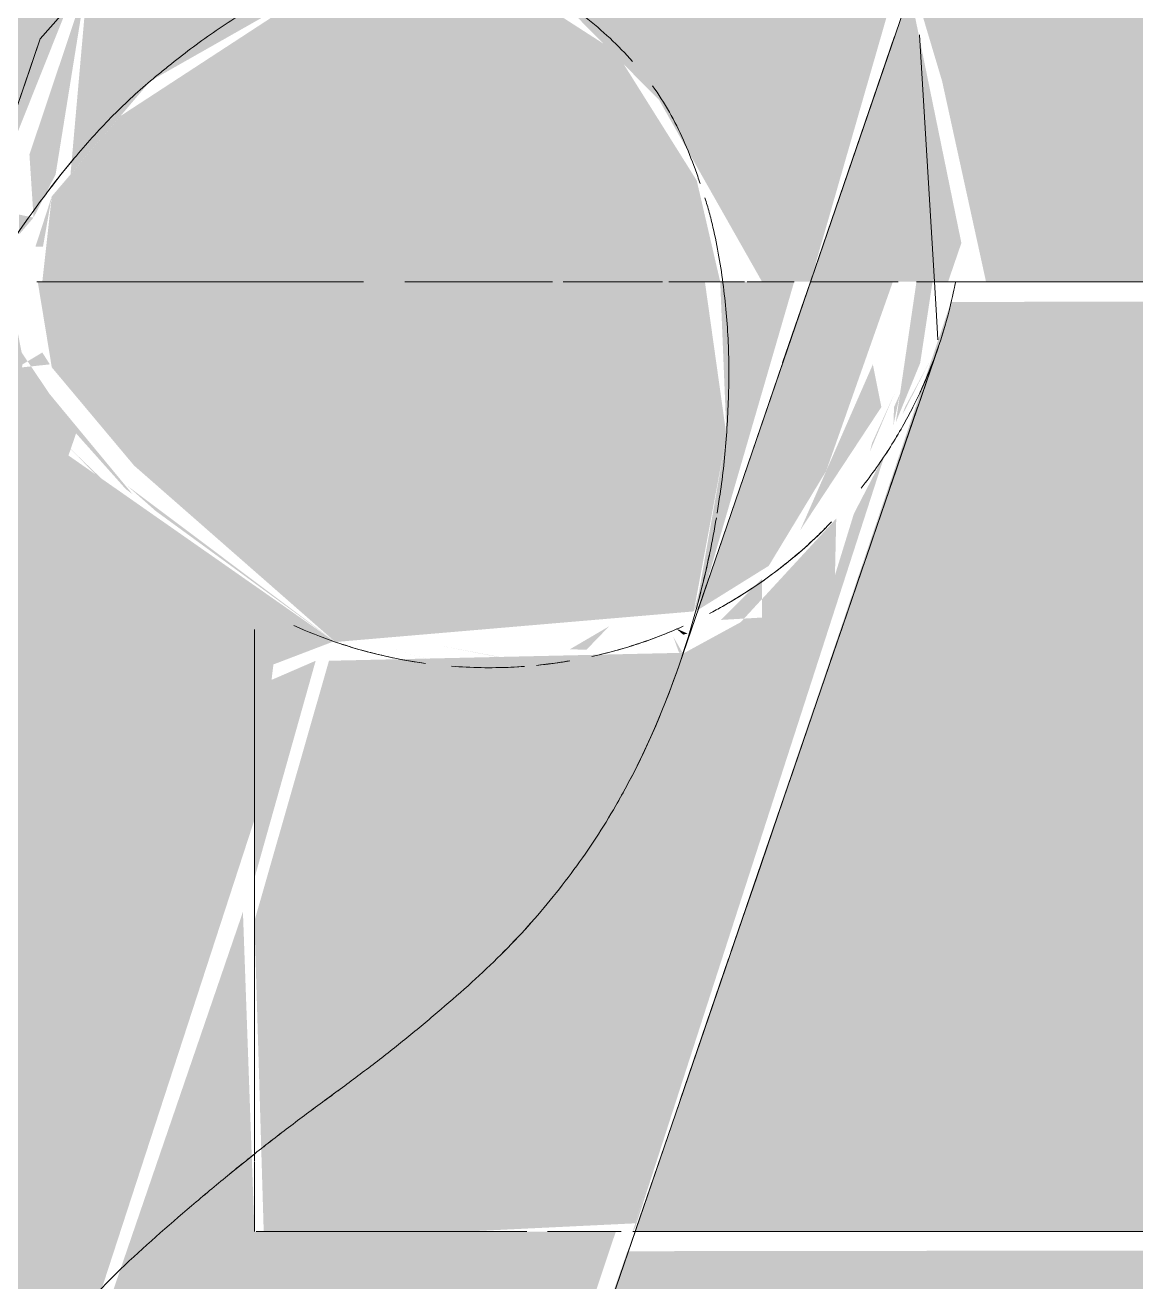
# Model space of a CAD drawing. Header units: millimetres. Extents: x 63432 to 177405, y -1987 to 27578.
# Drawn here: x 167828.22 to 167843.08, y 8826.13 to 8842.93 of the extents above; entities that cross this region are included whole.
import ezdxf

# ---------------------------------------------------------------- set-up
doc = ezdxf.new("R2010")
doc.units = ezdxf.units.MM
doc.layers.add('A-WALL-PATT', color=7, linetype='Continuous', lineweight=9)
doc.layers.add('I-FURN-17', color=7, linetype='Continuous', lineweight=9, true_color=0x111111, transparency=0.7)
doc.layers.add('I-FURN-18', color=7, linetype='Continuous', lineweight=9, true_color=0xe2b180, transparency=0.7)
for name, color, linetype, lineweight, true_color in [('I-FURN-19', 7, 'Continuous', 9, 0x242424), ('I-FURN-20', 7, 'Continuous', 9, 0x3a3a3a), ('I-FURN-21', 7, 'Continuous', 9, 0x666666), ('I-FURN-24', 7, 'Continuous', 9, 0x1e1e1e), ('I-FURN-26', 7, 'Continuous', 9, 0x2d2d2d), ('I-FURN-28', 7, 'Continuous', 9, 0x1a1a1a), ('I-FURN-30', 7, 'Continuous', 9, 0x4c4c4c), ('I-FURN-35', 7, 'Continuous', 9, 0x171717), ('I-FURN-37', 7, 'Continuous', 9, 0x584c3f), ('I-FURN-38', 7, 'Continuous', 9, 0xa58c72), ('I-FURN-55', 7, 'Continuous', 9, 0x3d3731), ('I-FURN-56', 7, 'Continuous', 9, 0x514840), ('I-FURN-6', 7, 'Continuous', 9, 0xc0c0c0), ('I-FURN-61', 7, 'Continuous', 9, 0xcabbac), ('I-FURN-62', 7, 'Continuous', 9, 0x8b8b8b), ('I-FURN-63', 7, 'Continuous', 9, 0x4c443d), ('I-FURN-64', 7, 'Continuous', 9, 0x665b51), ('I-FURN-65', 7, 'Continuous', 9, 0x8b7c6d), ('I-FURN-66', 7, 'Continuous', 9, 0x6e6155), ('I-FURN-70', 7, 'Continuous', 9, 0x786d63), ('I-FURN-71', 7, 'Continuous', 9, 0xa59687), ('I-FURN-75', 7, 'Continuous', 9, 0x6b635c), ('I-FURN-77', 7, 'Continuous', 9, 0x92877d)]:
    doc.layers.add(name, color=color, linetype=linetype, lineweight=lineweight, true_color=true_color)

# ---------------------------------------------------------------- blocks, each defined once
blk = doc.blocks.new('Chair - Tablet Arm - Chair - Tablet Arm-V86-Развертка 3_12-6')
at = {"layer": 'I-FURN-17'}
h = blk.add_hatch(color=256, dxfattribs=at)
h.paths.add_polyline_path([(-76463.865, 8450), (-76461.856, 8450), (-76328.433, 8839.5), (-76330.322, 8839.5), (-76463.595, 8450.787)])
h.paths.add_polyline_path([(-76323.251, 8834.684), (-76318.457, 8835.093), (-76318.019, 8837.444), (-76318.308, 8839.5), (-76327.233, 8839.5), (-76327.045, 8838.356), (-76325.945, 8837.044), (-76323.267, 8834.697)])
h.paths.add_polyline_path([(-76320.749, 8852.2), (-76312.542, 8852.2), (-76248.351, 9039.435), (-76261.773, 9039.435), (-76325.968, 8852.2), (-76321.605, 8852.2)])
for points in [[(-76327.481, 8840.134), (-76327.289, 8840.358), (-76327.486, 8840.4)], [(-76315.666, 8837.72), (-76315.295, 8838.445), (-76315.63, 8837.825)], [(-76323.251, 8834.684), (-76326.038, 8836.775), (-76325.654, 8836.435), (-76323.267, 8834.695)], [(-76318.539, 8834.796), (-76318.693, 8834.865), (-76318.6, 8834.783)], [(-76324.334, 8831.525), (-76323.515, 8834.433), (-76324.334, 8834.078), (-76324.334, 8831.561)]]:
    blk.add_hatch(color=256, dxfattribs=at).paths.add_polyline_path(points)
h = blk.add_hatch(color=256, dxfattribs=at)
h.paths.add_polyline_path([(-76327.444, 8838.356), (-76327.071, 8838.396), (-76327.172, 8838.555), (-76327.437, 8838.396)])
h.paths.add_polyline_path([(-76329.43, 8816.663), (-76324.334, 8832.308), (-76324.08, 8834.384), (-76323.268, 8834.694), (-76326.822, 8837.178), (-76326.72, 8837.473), (-76327.448, 8838.555), (-76327.635, 8839.5), (-76327.993, 8839.272), (-76328.433, 8839.04), (-76335.286, 8818.671), (-76329.564, 8816.709)])
h = blk.add_hatch(color=256, dxfattribs=at)
h.paths.add_polyline_path([(-76325.654, 8836.172), (-76326.792, 8837.264), (-76326.11, 8836.565)])
h.paths.add_polyline_path([(-76325.966, 8836.662), (-76327.172, 8838.118), (-76326.72, 8837.473), (-76326.054, 8836.727)])
h.paths.add_polyline_path([(-76329.015, 8837.349), (-76328.175, 8839.5), (-76328.275, 8839.5), (-76328.833, 8837.879)])
h = blk.add_hatch(color=256, dxfattribs=at)
h.paths.add_polyline_path([(-76319.893, 8834.58), (-76319.589, 8834.894), (-76320.114, 8834.587)])
h.paths.add_polyline_path([(-76318.457, 8835.093), (-76318.325, 8835.335), (-76317.114, 8839.5), (-76318.103, 8839.5), (-76318.019, 8837.444), (-76318.391, 8835.335)])
h.paths.add_polyline_path([(-76317.032, 8836.179), (-76315.947, 8837.826), (-76316.061, 8838.396), (-76317.019, 8836.209)])
h.paths.add_polyline_path([(-76315.786, 8837.584), (-76315.697, 8838.007), (-76315.778, 8837.825)])
h = blk.add_hatch(color=256, dxfattribs=at)
h.paths.add_polyline_path([(-76317.615, 8826.8), (-76120.695, 8826.863), (-76124.356, 8839.031), (-76124.496, 8839.5), (-76315.015, 8839.231), (-76316.609, 8834.517), (-76319.241, 8826.8), (-76318.159, 8826.8)])
h.paths.add_polyline_path([(-76105.323, 8826.8), (-76088.041, 8826.8), (-76088.041, 8839.5), (-76109.598, 8839.269), (-76105.335, 8826.833)])
h = blk.add_hatch(color=256, dxfattribs=at)
h.paths.add_polyline_path([(-76318.401, 8835.113), (-76317.454, 8835.702), (-76316.685, 8836.972), (-76315.794, 8839.5), (-76316.897, 8839.5), (-76318.325, 8835.335)])
h.paths.add_polyline_path([(-76316.101, 8837.229), (-76315.772, 8838.007), (-76316.071, 8837.346)])
h.paths.add_polyline_path([(-76315.754, 8837.621), (-76315.428, 8838.414), (-76315.263, 8839.5), (-76315.478, 8839.5), (-76315.724, 8837.825)])
h = blk.add_hatch(color=256, dxfattribs=at)
h.paths.add_polyline_path([(-76319.272, 8826.8), (-76319.241, 8826.854), (-76315.893, 8837.214), (-76316.315, 8836.399), (-76319.257, 8826.853)])
h.paths.add_polyline_path([(-76320.658, 8834.408), (-76321.886, 8834.642), (-76320.719, 8834.414)])
h = blk.add_hatch(color=256, dxfattribs=at)
h.paths.add_polyline_path([(-76317.543, 8835.011), (-76317.543, 8835.532), (-76318.095, 8834.979), (-76317.734, 8835)])
h.paths.add_polyline_path([(-76321.541, 8826.8), (-76319.241, 8826.911), (-76316.57, 8835.491), (-76316.551, 8836.335), (-76317.829, 8834.949), (-76318.579, 8834.54), (-76323.337, 8834.433), (-76324.334, 8830.954), (-76324.21, 8826.8), (-76322.324, 8826.8)])
h.paths.add_polyline_path([(-76318.608, 8834.541), (-76318.731, 8834.754), (-76318.654, 8834.542)])
h = blk.add_hatch(color=256, dxfattribs=at)
h.paths.add_polyline_path([(-76323.574, 8814.655), (-76319.5, 8826.8), (-76324.334, 8826.8), (-76324.488, 8831.076), (-76329.43, 8816.663), (-76324.389, 8814.935)])
h.paths.add_polyline_path([(-76321.699, 8834.361), (-76322.532, 8834.607), (-76321.705, 8834.362)])
at = {"layer": 'I-FURN-18'}
h = blk.add_hatch(color=256, dxfattribs=at)
h.paths.add_polyline_path([(-76173.628, 8839.5), (-76156.5, 8839.5), (-76156.5, 8852.2), (-76312.542, 8852.2), (-76315.428, 8843.165), (-76315.135, 8842.184), (-76314.547, 8839.5), (-76208.24, 8839.5)])
h.paths.add_polyline_path([(-76397.8, 8839.5), (-76330.322, 8839.5), (-76326.126, 8852.2), (-76397.8, 8852.2)])
h = blk.add_hatch(color=256, dxfattribs=at)
h.paths.add_polyline_path([(-76322.875, 8839.5), (-76318.103, 8839.5), (-76318.417, 8840.854), (-76319.5, 8842.578), (-76320.719, 8843.362), (-76323.291, 8843.566), (-76326.126, 8841.717), (-76327.045, 8840.643), (-76327.172, 8839.5), (-76323.189, 8839.5)])
h.paths.add_polyline_path([(-76330.322, 8839.5), (-76328.269, 8839.577), (-76326.424, 8844.202), (-76324.032, 8846.25), (-76321.943, 8846.996), (-76318.594, 8846.364), (-76316.73, 8845.209), (-76315.566, 8843.381), (-76312.788, 8852.2), (-76325.968, 8852.2), (-76330.183, 8839.905)])
h = blk.add_hatch(color=256, dxfattribs=at)
h.paths.add_polyline_path([(-76327.045, 8840.643), (-76327.264, 8839.969), (-76327.163, 8839.969)])
h.paths.add_polyline_path([(-76317.092, 8839.5), (-76316.897, 8839.5), (-76315.713, 8843.612), (-76317.167, 8845.479), (-76319.5, 8846.736), (-76322.324, 8846.86), (-76324.912, 8845.733), (-76326.8, 8843.421), (-76326.59, 8843.254), (-76326.795, 8840.936), (-76325.725, 8842.186), (-76323.189, 8843.624), (-76320.291, 8843.317), (-76318.919, 8841.928), (-76317.543, 8839.5), (-76317.114, 8839.5)])
for points in [[(-76327.289, 8840.358), (-76326.994, 8840.936), (-76326.59, 8843.451), (-76327.344, 8841.202), (-76327.323, 8840.877)], [(-76315.055, 8839.5), (-76314.877, 8840.019), (-76315.566, 8843.381), (-76316.897, 8839.5), (-76315.722, 8839.5), (-76315.478, 8839.5), (-76315.263, 8839.5)], [(-76315.577, 8839.5), (-76315.439, 8840.019), (-76315.711, 8839.842), (-76315.722, 8839.5)]]:
    blk.add_hatch(color=256, dxfattribs=at).paths.add_polyline_path(points)
at = {"layer": 'I-FURN-19'}
for p, q in [((-76324.334, 8832.802), (-76324.334, 8833.431)), ((-76324.334, 8833.431), (-76324.334, 8832.802)), ((-76324.334, 8831.534), (-76324.334, 8832.802)), ((-76324.334, 8832.802), (-76324.334, 8831.534)), ((-76324.334, 8830.481), (-76324.334, 8831.498)), ((-76324.334, 8831.498), (-76324.334, 8830.481)), ((-76324.334, 8828.538), (-76324.334, 8830.481)), ((-76324.334, 8830.481), (-76324.334, 8828.538)), ((-76324.334, 8827.74), (-76324.334, 8828.538)), ((-76324.334, 8828.538), (-76324.334, 8827.74)), ((-76324.334, 8827.251), (-76324.334, 8827.732)), ((-76324.334, 8827.732), (-76324.334, 8826.8)), ((-76324.334, 8826.8), (-76324.334, 8827.251)), ((-76324.312, 8826.8), (-76320.692, 8826.8)), ((-76320.414, 8826.8), (-76319.428, 8826.8))]:
    blk.add_line(p, q, dxfattribs=at)
for points in [[(-76315.525, 8837.825), (-76315.611, 8837.655), (-76315.711, 8837.476), (-76315.827, 8837.293)], [(-76318.245, 8835.066), (-76318.128, 8835.127), (-76317.899, 8835.256), (-76317.57, 8835.469), (-76317.365, 8835.622), (-76317.264, 8835.701)], [(-76322.045, 8834.398), (-76322.193, 8834.418), (-76322.34, 8834.443), (-76322.486, 8834.474)], [(-76322.486, 8834.474), (-76322.34, 8834.443), (-76322.193, 8834.418), (-76322.045, 8834.398)], [(-76320.439, 8834.385), (-76320.33, 8834.398), (-76320.222, 8834.414), (-76320.114, 8834.433)]]:
    blk.add_open_spline(points, degree=3, dxfattribs=at)
for points, knots in [([(-76317.19, 8835.76), (-76317.252, 8835.71), (-76317.377, 8835.612), (-76317.683, 8835.391), (-76317.942, 8835.231), (-76318.136, 8835.124)], [0.54861111, 0.54861111, 0.54861111, 0.54861111, 0.56597222, 0.58333333, 0.63022232, 0.63022232, 0.63022232, 0.63022232]), ([(-76320.723, 8834.358), (-76320.915, 8834.343), (-76321.241, 8834.334), (-76321.567, 8834.35), (-76321.699, 8834.361)], [0.82064464, 0.82064464, 0.82064464, 0.82064464, 0.86111111, 0.88888889, 0.88888889, 0.88888889, 0.88888889]), ([(-76321.699, 8834.361), (-76321.435, 8834.339), (-76321.108, 8834.334), (-76320.783, 8834.353), (-76320.723, 8834.358)], [0.11111111, 0.11111111, 0.11111111, 0.11111111, 0.16666667, 0.17935536, 0.17935536, 0.17935536, 0.17935536])]:
    blk.add_open_spline(points, degree=3, knots=knots, dxfattribs=at)
at = {"layer": 'I-FURN-20'}
blk.add_line((-76315.185, 8838.631), (-76315.399, 8838.007), dxfattribs=at)
for points in [[(-76314.954, 8839.5), (-76314.955, 8839.499), (-76314.966, 8839.433), (-76314.996, 8839.302)], [(-76315.827, 8837.293), (-76315.711, 8837.476), (-76315.611, 8837.655), (-76315.525, 8837.825)], [(-76315.827, 8837.293), (-76315.885, 8837.202), (-76316.009, 8837.017), (-76316.145, 8836.834), (-76316.218, 8836.743)], [(-76316.218, 8836.743), (-76316.145, 8836.834), (-76316.009, 8837.017), (-76315.885, 8837.202), (-76315.827, 8837.293)]]:
    blk.add_open_spline(points, degree=3, dxfattribs=at)
blk.add_open_spline([(-76314.996, 8839.302), (-76315.025, 8839.171), (-76315.095, 8838.878), (-76315.275, 8838.374), (-76315.383, 8838.124), (-76315.428, 8838.027)], degree=3, knots=[0.1111111, 0.1111111, 0.1111111, 0.1111111, 0.2222222, 0.2777778, 0.3108661, 0.3108661, 0.3108661, 0.3108661], dxfattribs=at)
at = {"layer": 'I-FURN-21'}
for p, q in [((-76317.268, 8838.418), (-76316.897, 8839.5)), ((-76315.238, 8839.5), (-76315.21, 8839.048)), ((-76315.266, 8838.396), (-76315.185, 8838.631)), ((-76318.128, 8835.909), (-76317.275, 8838.396)), ((-76318.401, 8835.113), (-76318.238, 8835.588)), ((-76319.272, 8826.8), (-76120.675, 8826.8))]:
    blk.add_line(p, q, dxfattribs=at)
blk.add_open_spline([(-76315.428, 8838.027), (-76315.383, 8838.124), (-76315.275, 8838.374), (-76315.095, 8838.878), (-76314.978, 8839.367), (-76314.955, 8839.499), (-76314.954, 8839.5)], degree=3, knots=[0.6891339, 0.6891339, 0.6891339, 0.6891339, 0.7222222, 0.7777778, 0.8888889, 1, 1, 1, 1], dxfattribs=at)
at = {"layer": 'I-FURN-24'}
for p, q in [((-76324.334, 8833.431), (-76324.334, 8831.534)), ((-76324.334, 8831.498), (-76324.334, 8827.74)), ((-76324.334, 8827.732), (-76324.334, 8827.251)), ((-76324.334, 8827.251), (-76324.334, 8826.8))]:
    blk.add_line(p, q, dxfattribs=at)
for points in [[(-76317.264, 8835.701), (-76317.164, 8835.779), (-76316.97, 8835.942), (-76316.786, 8836.115), (-76316.698, 8836.204)], [(-76319.341, 8834.616), (-76319.214, 8834.655), (-76318.963, 8834.74), (-76318.72, 8834.84), (-76318.6, 8834.894)], [(-76322.045, 8834.398), (-76322.193, 8834.418), (-76322.34, 8834.443), (-76322.486, 8834.474)], [(-76320.439, 8834.385), (-76320.33, 8834.398), (-76320.222, 8834.414), (-76320.114, 8834.433)], [(-76320.114, 8834.433), (-76320.179, 8834.421), (-76320.244, 8834.411), (-76320.31, 8834.402)]]:
    blk.add_open_spline(points, degree=3, dxfattribs=at)
for points, knots in [([(-76317.19, 8835.76), (-76317.252, 8835.71), (-76317.377, 8835.612), (-76317.683, 8835.391), (-76317.942, 8835.231), (-76318.136, 8835.124)], [0.54861111, 0.54861111, 0.54861111, 0.54861111, 0.56597222, 0.58333333, 0.63022232, 0.63022232, 0.63022232, 0.63022232]), ([(-76320.723, 8834.358), (-76320.915, 8834.343), (-76321.241, 8834.334), (-76321.567, 8834.35), (-76321.699, 8834.361)], [0.82064464, 0.82064464, 0.82064464, 0.82064464, 0.86111111, 0.88888889, 0.88888889, 0.88888889, 0.88888889]), ([(-76320.719, 8830.837), (-76320.837, 8830.707), (-76321.081, 8830.453), (-76321.473, 8830.087), (-76321.818, 8829.788), (-76322.104, 8829.549), (-76322.323, 8829.369), (-76322.546, 8829.19), (-76322.851, 8828.955), (-76323.244, 8828.664), (-76323.726, 8828.31), (-76324.21, 8827.94), (-76324.693, 8827.55), (-76325.336, 8827.015), (-76325.813, 8826.591), (-76326.126, 8826.298)], [-0.6, -0.6, -0.6, -0.6, -0.55, -0.5, -0.45, -0.425, -0.4, -0.375, -0.35, -0.3, -0.25, -0.2, -0.15, -0.1, 0, 0, 0, 0])]:
    blk.add_open_spline(points, degree=3, knots=knots, dxfattribs=at)
at = {"layer": 'I-FURN-26'}
for p, q in [((-76315.462, 8837.825), (-76315.818, 8836.784)), ((-76315.833, 8836.741), (-76316.156, 8835.798)), ((-76316.19, 8835.701), (-76316.463, 8834.902)), ((-76316.469, 8834.886), (-76316.626, 8834.429)), ((-76316.633, 8834.408), (-76317.182, 8832.807)), ((-76324.334, 8831.534), (-76324.334, 8833.431)), ((-76317.19, 8832.782), (-76317.615, 8831.545)), ((-76324.334, 8827.74), (-76324.334, 8831.498)), ((-76317.62, 8831.528), (-76317.96, 8830.538)), ((-76317.991, 8830.447), (-76318.639, 8828.557)), ((-76318.654, 8828.514), (-76319.085, 8827.257)), ((-76324.334, 8827.251), (-76324.334, 8827.732)), ((-76324.334, 8826.8), (-76324.334, 8827.251)), ((-76319.089, 8827.243), (-76319.223, 8826.854)), ((-76324.312, 8826.8), (-76320.692, 8826.8)), ((-76320.414, 8826.8), (-76319.428, 8826.8))]:
    blk.add_line(p, q, dxfattribs=at)
for points in [[(-76315.525, 8837.825), (-76315.611, 8837.655), (-76315.711, 8837.476), (-76315.827, 8837.293)], [(-76315.827, 8837.293), (-76315.711, 8837.476), (-76315.611, 8837.655), (-76315.525, 8837.825)], [(-76315.827, 8837.293), (-76315.885, 8837.202), (-76316.009, 8837.017), (-76316.145, 8836.834), (-76316.218, 8836.743)], [(-76318.245, 8835.066), (-76318.128, 8835.127), (-76317.899, 8835.256), (-76317.57, 8835.469), (-76317.365, 8835.622), (-76317.264, 8835.701)], [(-76322.486, 8834.474), (-76322.34, 8834.443), (-76322.193, 8834.418), (-76322.045, 8834.398)], [(-76318.654, 8834.374), (-76318.843, 8833.822), (-76319.069, 8833.293), (-76319.337, 8832.79)]]:
    blk.add_open_spline(points, degree=3, dxfattribs=at)
for points, knots in [([(-76321.699, 8834.361), (-76321.435, 8834.339), (-76321.108, 8834.334), (-76320.783, 8834.353), (-76320.723, 8834.358)], [0.11111111, 0.11111111, 0.11111111, 0.11111111, 0.16666667, 0.17935536, 0.17935536, 0.17935536, 0.17935536]), ([(-76319.346, 8832.773), (-76319.396, 8832.68), (-76319.613, 8832.29), (-76319.95, 8831.773), (-76320.373, 8831.231), (-76320.601, 8830.966), (-76320.719, 8830.837)], [-0.8310102, -0.8310102, -0.8310102, -0.8310102, -0.8, -0.7, -0.65, -0.6, -0.6, -0.6, -0.6]), ([(-76321.085, 8830.455), (-76321.211, 8830.331), (-76321.473, 8830.087), (-76321.818, 8829.788), (-76322.104, 8829.549), (-76322.323, 8829.369), (-76322.546, 8829.19), (-76322.851, 8828.955), (-76323.135, 8828.745), (-76323.343, 8828.591), (-76323.391, 8828.555)], [-0.55, -0.55, -0.55, -0.55, -0.5, -0.45, -0.425, -0.4, -0.375, -0.35, -0.3, -0.2847639, -0.2847639, -0.2847639, -0.2847639]), ([(-76323.487, 8828.485), (-76323.567, 8828.426), (-76323.807, 8828.248), (-76324.049, 8828.063), (-76324.21, 8827.936)], [-0.27481285, -0.27481285, -0.27481285, -0.27481285, -0.25, -0.2, -0.2, -0.2, -0.2])]:
    blk.add_open_spline(points, degree=3, knots=knots, dxfattribs=at)
at = {"layer": 'I-FURN-28'}
for points, knots in [([(-76316.613, 8836.29), (-76316.684, 8836.217), (-76316.868, 8836.034), (-76317.067, 8835.86), (-76317.19, 8835.76)], [0.49095123, 0.49095123, 0.49095123, 0.49095123, 0.51388889, 0.54861111, 0.54861111, 0.54861111, 0.54861111]), ([(-76318.645, 8834.874), (-76318.72, 8834.841), (-76318.948, 8834.746), (-76319.182, 8834.664), (-76319.341, 8834.616)], [0.67013889, 0.67013889, 0.67013889, 0.67013889, 0.6875, 0.72222222, 0.72222222, 0.72222222, 0.72222222])]:
    blk.add_open_spline(points, degree=3, knots=knots, dxfattribs=at)
for points in [[(-76317.264, 8835.701), (-76317.164, 8835.779), (-76316.97, 8835.942), (-76316.786, 8836.115), (-76316.698, 8836.204)], [(-76319.341, 8834.616), (-76319.214, 8834.655), (-76318.963, 8834.74), (-76318.72, 8834.84), (-76318.6, 8834.894)], [(-76320.114, 8834.433), (-76320.179, 8834.421), (-76320.244, 8834.411), (-76320.31, 8834.402)]]:
    blk.add_open_spline(points, degree=3, dxfattribs=at)
at = {"layer": 'I-FURN-30'}
for p, q in [((-76315.313, 8838.258), (-76315.266, 8838.396)), ((-76315.832, 8836.744), (-76315.462, 8837.825)), ((-76316.156, 8835.798), (-76315.833, 8836.741)), ((-76316.463, 8834.902), (-76316.19, 8835.701)), ((-76324.334, 8834.399), (-76324.334, 8834.853)), ((-76324.334, 8834.853), (-76324.334, 8834.399)), ((-76324.334, 8834.399), (-76324.334, 8834.853)), ((-76324.334, 8834.853), (-76324.334, 8834.399)), ((-76316.626, 8834.429), (-76316.481, 8834.853)), ((-76317.182, 8832.807), (-76316.633, 8834.408)), ((-76317.96, 8830.538), (-76317.19, 8832.782)), ((-76318.639, 8828.557), (-76317.991, 8830.447)), ((-76319.085, 8827.257), (-76318.654, 8828.514)), ((-76319.223, 8826.854), (-76319.089, 8827.243)), ((-76319.272, 8826.8), (-76120.675, 8826.8))]:
    blk.add_line(p, q, dxfattribs=at)
for points, knots in [([(-76329.374, 8836.395), (-76329.345, 8836.481), (-76329.231, 8836.803), (-76328.931, 8837.583), (-76328.401, 8838.713), (-76327.64, 8839.982), (-76326.915, 8840.974), (-76326.342, 8841.613), (-76325.996, 8841.951), (-76325.772, 8842.148), (-76325.587, 8842.301), (-76325.397, 8842.454), (-76325.054, 8842.72), (-76324.534, 8843.079), (-76323.984, 8843.37), (-76323.589, 8843.519), (-76323.361, 8843.586), (-76323.189, 8843.625), (-76323.016, 8843.656), (-76322.783, 8843.688), (-76322.37, 8843.72), (-76321.767, 8843.699), (-76321.029, 8843.567), (-76320.536, 8843.411), (-76320.291, 8843.317)], [-0.4822849, -0.4822849, -0.4822849, -0.4822849, -0.4722222, -0.4444444, -0.3888889, -0.3333333, -0.2777778, -0.25, -0.2361111, -0.2222222, -0.2152778, -0.2083333, -0.1944444, -0.1666667, -0.1388889, -0.125, -0.1180556, -0.1111111, -0.1041667, -0.0972222, -0.0833333, -0.0555556, -0.0277778, 0, 0, 0, 0]), ([(-76314.954, 8839.5), (-76314.955, 8839.499), (-76314.978, 8839.367), (-76315.095, 8838.878), (-76315.275, 8838.374), (-76315.383, 8838.124), (-76315.428, 8838.027)], [0, 0, 0, 0, 0.1111111, 0.2222222, 0.2777778, 0.3108661, 0.3108661, 0.3108661, 0.3108661]), ([(-76318.06, 8839.436), (-76318.044, 8839.302), (-76318.015, 8839.037), (-76317.991, 8838.639), (-76317.985, 8838.24), (-76317.995, 8837.84), (-76318.017, 8837.444), (-76318.053, 8837.049), (-76318.098, 8836.702), (-76318.131, 8836.488), (-76318.145, 8836.405)], [-0.5416667, -0.5416667, -0.5416667, -0.5416667, -0.5, -0.4583333, -0.4166667, -0.375, -0.3333333, -0.2916667, -0.25, -0.2232582, -0.2232582, -0.2232582, -0.2232582]), ([(-76315.428, 8838.027), (-76315.383, 8838.124), (-76315.275, 8838.374), (-76315.195, 8838.598), (-76315.154, 8838.724)], [0.68913386, 0.68913386, 0.68913386, 0.68913386, 0.72222222, 0.77777778, 0.77777778, 0.77777778, 0.77777778]), ([(-76318.155, 8836.344), (-76318.181, 8836.187), (-76318.261, 8835.763), (-76318.362, 8835.346), (-76318.434, 8835.085)], [-0.2167513, -0.2167513, -0.2167513, -0.2167513, -0.1666667, -0.0797073, -0.0797073, -0.0797073, -0.0797073]), ([(-76324.335, 8827.837), (-76324.454, 8827.742), (-76324.734, 8827.516), (-76325.336, 8827.015), (-76325.813, 8826.591), (-76326.126, 8826.298)], [-0.1870511, -0.1870511, -0.1870511, -0.1870511, -0.15, -0.1, 0, 0, 0, 0])]:
    blk.add_open_spline(points, degree=3, knots=knots, dxfattribs=at)
for points in [[(-76315.154, 8838.724), (-76315.072, 8838.976), (-76314.978, 8839.367), (-76314.955, 8839.499), (-76314.954, 8839.5)], [(-76316.218, 8836.743), (-76316.145, 8836.834), (-76316.009, 8837.017), (-76315.885, 8837.202), (-76315.827, 8837.293)], [(-76323.251, 8834.684), (-76323.44, 8834.748), (-76323.625, 8834.822), (-76323.806, 8834.903)], [(-76323.806, 8834.903), (-76323.625, 8834.822), (-76323.44, 8834.748), (-76323.251, 8834.684)], [(-76323.251, 8834.684), (-76323.44, 8834.748), (-76323.625, 8834.822), (-76323.806, 8834.903)], [(-76323.806, 8834.903), (-76323.625, 8834.822), (-76323.44, 8834.748), (-76323.251, 8834.684)], [(-76323.251, 8834.684), (-76323.001, 8834.598), (-76322.745, 8834.528), (-76322.486, 8834.474)], [(-76322.486, 8834.474), (-76322.745, 8834.528), (-76323.001, 8834.598), (-76323.251, 8834.684)], [(-76323.251, 8834.684), (-76323.001, 8834.598), (-76322.745, 8834.528), (-76322.486, 8834.474)], [(-76322.486, 8834.474), (-76322.745, 8834.528), (-76323.001, 8834.598), (-76323.251, 8834.684)], [(-76326.126, 8826.298), (-76326.606, 8825.828), (-76327.029, 8825.318), (-76327.388, 8824.765)]]:
    blk.add_open_spline(points, degree=3, dxfattribs=at)
at = {"layer": 'I-FURN-35'}
for points, knots in [([(-76316.613, 8836.29), (-76316.684, 8836.217), (-76316.868, 8836.034), (-76317.067, 8835.86), (-76317.19, 8835.76)], [0.49095123, 0.49095123, 0.49095123, 0.49095123, 0.51388889, 0.54861111, 0.54861111, 0.54861111, 0.54861111]), ([(-76318.645, 8834.874), (-76318.72, 8834.841), (-76318.948, 8834.746), (-76319.182, 8834.664), (-76319.341, 8834.616)], [0.67013889, 0.67013889, 0.67013889, 0.67013889, 0.6875, 0.72222222, 0.72222222, 0.72222222, 0.72222222])]:
    blk.add_open_spline(points, degree=3, knots=knots, dxfattribs=at)
at = {"layer": 'I-FURN-37'}
for p, q in [((-76318.103, 8839.5), (-76317.778, 8839.5)), ((-76317.741, 8839.5), (-76317.114, 8839.5))]:
    blk.add_line(p, q, dxfattribs=at)
at = {"layer": 'I-FURN-38'}
for p, q in [((-76327.415, 8842.118), (-76327.199, 8842.75)), ((-76327.233, 8839.5), (-76322.875, 8839.5)), ((-76322.321, 8839.5), (-76320.345, 8839.5)), ((-76320.202, 8839.5), (-76318.877, 8839.5)), ((-76318.79, 8839.5), (-76318.103, 8839.5))]:
    blk.add_line(p, q, dxfattribs=at)
at = {"layer": 'I-FURN-55'}
blk.add_line((-76314.954, 8839.5), (-76156.5, 8839.5), dxfattribs=at)
at = {"layer": 'I-FURN-56'}
blk.add_line((-76124.305, 8839.5), (-76314.954, 8839.5), dxfattribs=at)
at = {"layer": 'I-FURN-62'}
blk.add_line((-76321.062, 8821.491), (-76319.241, 8826.8), dxfattribs=at)
at = {"layer": 'I-FURN-62', "flags": 128}
blk.add_lwpolyline([(-76319.241, 8826.8), (-76320.314, 8823.67), (-76321.062, 8821.491)], dxfattribs=at)
at = {"layer": 'I-FURN-63'}
for p, q in [((-76317.778, 8839.5), (-76318.103, 8839.5)), ((-76317.114, 8839.5), (-76317.741, 8839.5))]:
    blk.add_line(p, q, dxfattribs=at)
at = {"layer": 'I-FURN-64'}
for points, knots in [([(-76327.104, 8840.701), (-76326.988, 8840.854), (-76326.716, 8841.196), (-76326.342, 8841.613), (-76325.996, 8841.951), (-76325.772, 8842.148), (-76325.587, 8842.301), (-76325.397, 8842.454), (-76325.054, 8842.72), (-76324.534, 8843.079), (-76323.984, 8843.37), (-76323.589, 8843.519), (-76323.361, 8843.586), (-76323.189, 8843.625), (-76323.016, 8843.656), (-76322.783, 8843.688), (-76322.37, 8843.72), (-76321.949, 8843.705), (-76321.645, 8843.667), (-76321.585, 8843.659)], [-0.299537, -0.299537, -0.299537, -0.299537, -0.2777778, -0.25, -0.2361111, -0.2222222, -0.2152778, -0.2083333, -0.1944444, -0.1666667, -0.1388889, -0.125, -0.1180556, -0.1111111, -0.1041667, -0.0972222, -0.0833333, -0.0555556, -0.0487546, -0.0487546, -0.0487546, -0.0487546]), ([(-76320.291, 8843.317), (-76320.03, 8843.142), (-76319.672, 8842.862), (-76319.37, 8842.553), (-76319.275, 8842.447)], [-1, -1, -1, -1, -0.9166667, -0.875, -0.875, -0.875, -0.875]), ([(-76319.009, 8842.12), (-76318.927, 8842.007), (-76318.777, 8841.773), (-76318.591, 8841.397), (-76318.461, 8841.074), (-76318.393, 8840.879), (-76318.371, 8840.815)], [-0.8333333, -0.8333333, -0.8333333, -0.8333333, -0.7916667, -0.75, -0.7083333, -0.6875, -0.6875, -0.6875, -0.6875]), ([(-76318.308, 8840.621), (-76318.287, 8840.557), (-76318.249, 8840.428), (-76318.183, 8840.167), (-76318.116, 8839.836), (-76318.077, 8839.569), (-76318.06, 8839.436)], [-0.6666667, -0.6666667, -0.6666667, -0.6666667, -0.6458333, -0.625, -0.5833333, -0.5416667, -0.5416667, -0.5416667, -0.5416667])]:
    blk.add_open_spline(points, degree=3, knots=knots, dxfattribs=at)
at = {"layer": 'I-FURN-65'}
for p, q in [((-76327.199, 8842.75), (-76327.415, 8842.118)), ((-76322.875, 8839.5), (-76327.233, 8839.5)), ((-76320.345, 8839.5), (-76322.321, 8839.5)), ((-76318.877, 8839.5), (-76320.202, 8839.5)), ((-76318.103, 8839.5), (-76318.79, 8839.5))]:
    blk.add_line(p, q, dxfattribs=at)
at = {"layer": 'I-FURN-66'}
for p, q in [((-76315.438, 8842.804), (-76315.238, 8839.5)), ((-76316.897, 8839.5), (-76315.722, 8839.5)), ((-76315.478, 8839.5), (-76315.055, 8839.5)), ((-76124.305, 8839.5), (-76314.954, 8839.5))]:
    blk.add_line(p, q, dxfattribs=at)
at = {"layer": 'I-FURN-70'}
blk.add_line((-76316.897, 8839.5), (-76315.773, 8842.778), dxfattribs=at)
at = {"layer": 'I-FURN-75'}
for p, q in [((-76315.722, 8839.5), (-76316.897, 8839.5)), ((-76315.055, 8839.5), (-76315.478, 8839.5)), ((-76156.5, 8839.5), (-76314.954, 8839.5))]:
    blk.add_line(p, q, dxfattribs=at)
blk = doc.blocks.new('Chair - Tablet Arm - Chair - Tablet Arm-V93-Развертка 3_12-6')
at = {"layer": 'I-FURN-20'}
for points, knots in [([(-76316.613, 8836.29), (-76316.684, 8836.217), (-76316.868, 8836.034), (-76317.067, 8835.86), (-76317.19, 8835.76)], [0.49095123, 0.49095123, 0.49095123, 0.49095123, 0.51388889, 0.54861111, 0.54861111, 0.54861111, 0.54861111]), ([(-76318.645, 8834.874), (-76318.72, 8834.841), (-76318.948, 8834.746), (-76319.338, 8834.61), (-76319.659, 8834.526), (-76319.821, 8834.49)], [0.67013889, 0.67013889, 0.67013889, 0.67013889, 0.6875, 0.72222222, 0.75694444, 0.75694444, 0.75694444, 0.75694444])]:
    blk.add_open_spline(points, degree=3, knots=knots, dxfattribs=at)
at = {"layer": 'I-FURN-21'}
for p, q in [((-76317.778, 8839.5), (-76318.103, 8839.5)), ((-76317.114, 8839.5), (-76317.741, 8839.5)), ((-76315.185, 8838.631), (-76315.461, 8837.825)), ((-76315.462, 8837.825), (-76315.818, 8836.784)), ((-76315.833, 8836.741), (-76316.463, 8834.902)), ((-76316.469, 8834.886), (-76316.626, 8834.429)), ((-76316.633, 8834.408), (-76317.182, 8832.807)), ((-76324.334, 8833.892), (-76324.334, 8834.217)), ((-76324.334, 8834.217), (-76324.334, 8833.892)), ((-76324.334, 8832.802), (-76324.334, 8833.659)), ((-76324.334, 8833.659), (-76324.334, 8830.481)), ((-76324.334, 8827.74), (-76324.334, 8832.802)), ((-76317.19, 8832.782), (-76317.62, 8831.528)), ((-76317.62, 8831.528), (-76317.96, 8830.538)), ((-76324.334, 8830.481), (-76324.334, 8828.538)), ((-76317.991, 8830.447), (-76318.639, 8828.557)), ((-76324.334, 8828.538), (-76324.334, 8827.74)), ((-76318.654, 8828.514), (-76319.085, 8827.257)), ((-76324.334, 8827.251), (-76324.334, 8827.732)), ((-76324.334, 8827.732), (-76324.334, 8827.251)), ((-76324.334, 8826.8), (-76324.334, 8827.251)), ((-76324.334, 8827.251), (-76324.334, 8826.8)), ((-76319.089, 8827.243), (-76319.241, 8826.8)), ((-76324.312, 8826.8), (-76320.692, 8826.8)), ((-76320.414, 8826.8), (-76319.428, 8826.8))]:
    blk.add_line(p, q, dxfattribs=at)
for points in [[(-76314.954, 8839.5), (-76314.955, 8839.499), (-76314.966, 8839.433), (-76314.996, 8839.302)], [(-76314.996, 8839.302), (-76315.025, 8839.171), (-76315.072, 8838.976), (-76315.154, 8838.724)], [(-76315.154, 8838.724), (-76315.195, 8838.598), (-76315.295, 8838.317), (-76315.439, 8837.995), (-76315.525, 8837.825)], [(-76317.264, 8835.701), (-76317.164, 8835.779), (-76316.97, 8835.942), (-76316.786, 8836.115), (-76316.698, 8836.204)], [(-76318.245, 8835.066), (-76318.128, 8835.127), (-76317.899, 8835.256), (-76317.57, 8835.469), (-76317.365, 8835.622), (-76317.264, 8835.701)], [(-76319.724, 8834.512), (-76319.595, 8834.543), (-76319.339, 8834.612), (-76318.963, 8834.74), (-76318.72, 8834.84), (-76318.6, 8834.894)], [(-76322.045, 8834.398), (-76322.193, 8834.418), (-76322.34, 8834.443), (-76322.486, 8834.474)], [(-76322.486, 8834.474), (-76322.34, 8834.443), (-76322.193, 8834.418), (-76322.045, 8834.398)], [(-76320.562, 8834.372), (-76320.412, 8834.387), (-76320.262, 8834.407), (-76320.114, 8834.433)]]:
    blk.add_open_spline(points, degree=3, dxfattribs=at)
for points, knots in [([(-76315.525, 8837.825), (-76315.611, 8837.655), (-76315.761, 8837.387), (-76316.009, 8837.017), (-76316.145, 8836.834), (-76316.218, 8836.743)], [0.3333333, 0.3333333, 0.3333333, 0.3333333, 0.3888889, 0.4166667, 0.4444444, 0.4444444, 0.4444444, 0.4444444]), ([(-76317.19, 8835.76), (-76317.252, 8835.71), (-76317.377, 8835.612), (-76317.683, 8835.391), (-76317.942, 8835.231), (-76318.136, 8835.124)], [0.54861111, 0.54861111, 0.54861111, 0.54861111, 0.56597222, 0.58333333, 0.63022232, 0.63022232, 0.63022232, 0.63022232]), ([(-76320.114, 8834.433), (-76320.179, 8834.421), (-76320.328, 8834.398), (-76320.478, 8834.38), (-76320.562, 8834.372)], [0.77777778, 0.77777778, 0.77777778, 0.77777778, 0.79166667, 0.80937005, 0.80937005, 0.80937005, 0.80937005]), ([(-76320.723, 8834.358), (-76320.915, 8834.343), (-76321.241, 8834.334), (-76321.567, 8834.35), (-76321.699, 8834.361)], [0.82064464, 0.82064464, 0.82064464, 0.82064464, 0.86111111, 0.88888889, 0.88888889, 0.88888889, 0.88888889]), ([(-76321.699, 8834.361), (-76321.435, 8834.339), (-76321.108, 8834.334), (-76320.783, 8834.353), (-76320.723, 8834.358)], [0.11111111, 0.11111111, 0.11111111, 0.11111111, 0.16666667, 0.17935536, 0.17935536, 0.17935536, 0.17935536])]:
    blk.add_open_spline(points, degree=3, knots=knots, dxfattribs=at)
at = {"layer": 'I-FURN-30'}
for p, q in [((-76324.334, 8834.217), (-76324.334, 8833.892)), ((-76324.334, 8833.659), (-76324.334, 8827.74)), ((-76324.334, 8827.732), (-76324.334, 8826.8))]:
    blk.add_line(p, q, dxfattribs=at)
for points, knots in [([(-76316.613, 8836.29), (-76316.684, 8836.217), (-76316.868, 8836.034), (-76317.067, 8835.86), (-76317.19, 8835.76)], [0.49095123, 0.49095123, 0.49095123, 0.49095123, 0.51388889, 0.54861111, 0.54861111, 0.54861111, 0.54861111]), ([(-76317.19, 8835.76), (-76317.252, 8835.71), (-76317.377, 8835.612), (-76317.683, 8835.391), (-76317.942, 8835.231), (-76318.136, 8835.124)], [0.54861111, 0.54861111, 0.54861111, 0.54861111, 0.56597222, 0.58333333, 0.63022232, 0.63022232, 0.63022232, 0.63022232]), ([(-76318.645, 8834.874), (-76318.72, 8834.841), (-76318.948, 8834.746), (-76319.338, 8834.61), (-76319.659, 8834.526), (-76319.821, 8834.49)], [0.67013889, 0.67013889, 0.67013889, 0.67013889, 0.6875, 0.72222222, 0.75694444, 0.75694444, 0.75694444, 0.75694444]), ([(-76320.114, 8834.433), (-76320.179, 8834.421), (-76320.328, 8834.398), (-76320.478, 8834.38), (-76320.562, 8834.372)], [0.77777778, 0.77777778, 0.77777778, 0.77777778, 0.79166667, 0.80937005, 0.80937005, 0.80937005, 0.80937005]), ([(-76320.723, 8834.358), (-76320.915, 8834.343), (-76321.241, 8834.334), (-76321.567, 8834.35), (-76321.699, 8834.361)], [0.82064464, 0.82064464, 0.82064464, 0.82064464, 0.86111111, 0.88888889, 0.88888889, 0.88888889, 0.88888889])]:
    blk.add_open_spline(points, degree=3, knots=knots, dxfattribs=at)
for points in [[(-76317.264, 8835.701), (-76317.164, 8835.779), (-76316.97, 8835.942), (-76316.786, 8836.115), (-76316.698, 8836.204)], [(-76319.724, 8834.512), (-76319.595, 8834.543), (-76319.339, 8834.612), (-76318.963, 8834.74), (-76318.72, 8834.84), (-76318.6, 8834.894)], [(-76322.045, 8834.398), (-76322.193, 8834.418), (-76322.34, 8834.443), (-76322.486, 8834.474)]]:
    blk.add_open_spline(points, degree=3, dxfattribs=at)
at = {"layer": 'I-FURN-6'}
for p, q in [((-76318.654, 8834.374), (-76248.132, 9040.064)), ((-76156.5, 8839.5), (-76315.055, 8839.5)), ((-76315.21, 8839.048), (-76315.191, 8838.724)), ((-76319.272, 8826.8), (-76120.599, 8826.8))]:
    blk.add_line(p, q, dxfattribs=at)
at = {"layer": 'I-FURN-6', "flags": 128}
for points in [[(-76321.364, 8820.611), (-76318.645, 8828.541), (-76316.481, 8834.853), (-76315.313, 8838.258), (-76315.185, 8838.631)], [(-76319.241, 8826.8), (-76320.314, 8823.67), (-76323.423, 8814.604)]]:
    blk.add_lwpolyline(points, dxfattribs=at)
at = {"layer": 'I-FURN-6'}
for points, knots in [([(-76316.218, 8836.743), (-76316.145, 8836.834), (-76316.009, 8837.017), (-76315.761, 8837.387), (-76315.511, 8837.833), (-76315.295, 8838.317), (-76315.095, 8838.878), (-76314.978, 8839.367), (-76314.955, 8839.499), (-76314.954, 8839.5)], [0.5555556, 0.5555556, 0.5555556, 0.5555556, 0.5833333, 0.6111111, 0.6666667, 0.7222222, 0.7777778, 0.8888889, 1, 1, 1, 1]), ([(-76318.654, 8834.374), (-76318.881, 8833.714), (-76319.298, 8832.772), (-76319.95, 8831.773), (-76320.373, 8831.231), (-76320.714, 8830.834), (-76321.081, 8830.453), (-76321.473, 8830.087), (-76321.818, 8829.788), (-76322.104, 8829.549), (-76322.323, 8829.369), (-76322.546, 8829.19), (-76322.851, 8828.955), (-76323.244, 8828.664), (-76323.726, 8828.31), (-76324.21, 8827.94), (-76324.693, 8827.55), (-76325.336, 8827.015), (-76325.813, 8826.591), (-76326.126, 8826.298)], [-1, -1, -1, -1, -0.8, -0.7, -0.65, -0.6, -0.55, -0.5, -0.45, -0.425, -0.4, -0.375, -0.35, -0.3, -0.25, -0.2, -0.15, -0.1, 0, 0, 0, 0])]:
    blk.add_open_spline(points, degree=3, knots=knots, dxfattribs=at)
blk.add_open_spline([(-76326.126, 8826.298), (-76326.606, 8825.828), (-76327.452, 8824.808), (-76328.041, 8823.617), (-76328.269, 8822.978)], degree=3, dxfattribs=at)
at = {"layer": 'I-FURN-61'}
blk.add_line((-76124.305, 8839.5), (-76314.954, 8839.5), dxfattribs=at)
at = {"layer": 'I-FURN-62'}
for p, q in [((-76322.875, 8839.5), (-76327.244, 8839.5)), ((-76320.345, 8839.5), (-76322.321, 8839.5)), ((-76318.877, 8839.5), (-76320.202, 8839.5)), ((-76318.103, 8839.5), (-76318.79, 8839.5)), ((-76315.722, 8839.5), (-76316.897, 8839.5)), ((-76315.055, 8839.5), (-76315.478, 8839.5)), ((-76315.238, 8839.5), (-76315.21, 8839.048)), ((-76324.334, 8834.399), (-76324.334, 8834.853)), ((-76324.334, 8834.853), (-76324.334, 8834.399)), ((-76324.334, 8827.74), (-76324.334, 8834.853)), ((-76324.334, 8834.853), (-76324.334, 8834.399)), ((-76324.334, 8826.8), (-76324.334, 8827.732)), ((-76324.312, 8826.8), (-76320.692, 8826.8)), ((-76320.414, 8826.8), (-76319.428, 8826.8)), ((-76319.272, 8826.8), (-76120.599, 8826.8))]:
    blk.add_line(p, q, dxfattribs=at)
at = {"layer": 'I-FURN-62', "flags": 128}
blk.add_lwpolyline([(-76327.199, 8842.75), (-76327.829, 8840.911), (-76329.375, 8836.402)], dxfattribs=at)
at = {"layer": 'I-FURN-62'}
for points, knots in [([(-76327.622, 8839.969), (-76327.35, 8840.379), (-76326.915, 8840.974), (-76326.342, 8841.613), (-76325.996, 8841.951), (-76325.772, 8842.148), (-76325.587, 8842.301), (-76325.397, 8842.454), (-76325.054, 8842.72), (-76324.534, 8843.079), (-76323.984, 8843.37), (-76323.589, 8843.519), (-76323.361, 8843.586), (-76323.189, 8843.625), (-76323.016, 8843.656), (-76322.783, 8843.688), (-76322.37, 8843.72), (-76321.949, 8843.705), (-76321.645, 8843.667), (-76321.585, 8843.659)], [-0.3333333, -0.3333333, -0.3333333, -0.3333333, -0.2777778, -0.25, -0.2361111, -0.2222222, -0.2152778, -0.2083333, -0.1944444, -0.1666667, -0.1388889, -0.125, -0.1180556, -0.1111111, -0.1041667, -0.0972222, -0.0833333, -0.0555556, -0.0487546, -0.0487546, -0.0487546, -0.0487546]), ([(-76320.291, 8843.317), (-76320.03, 8843.142), (-76319.672, 8842.862), (-76319.37, 8842.553), (-76319.275, 8842.447)], [-1, -1, -1, -1, -0.9166667, -0.875, -0.875, -0.875, -0.875]), ([(-76319.009, 8842.12), (-76318.927, 8842.007), (-76318.777, 8841.773), (-76318.591, 8841.397), (-76318.461, 8841.074), (-76318.393, 8840.879), (-76318.371, 8840.815)], [-0.8333333, -0.8333333, -0.8333333, -0.8333333, -0.7916667, -0.75, -0.7083333, -0.6875, -0.6875, -0.6875, -0.6875]), ([(-76318.308, 8840.621), (-76318.287, 8840.557), (-76318.249, 8840.428), (-76318.183, 8840.167), (-76318.116, 8839.836), (-76318.058, 8839.435), (-76318.015, 8839.037), (-76317.991, 8838.639), (-76317.985, 8838.24), (-76317.995, 8837.84), (-76318.017, 8837.444), (-76318.053, 8837.049), (-76318.098, 8836.702), (-76318.131, 8836.488), (-76318.145, 8836.405)], [-0.6666667, -0.6666667, -0.6666667, -0.6666667, -0.6458333, -0.625, -0.5833333, -0.5416667, -0.5, -0.4583333, -0.4166667, -0.375, -0.3333333, -0.2916667, -0.25, -0.2232582, -0.2232582, -0.2232582, -0.2232582]), ([(-76314.954, 8839.5), (-76314.955, 8839.499), (-76314.978, 8839.367), (-76315.095, 8838.878), (-76315.295, 8838.317), (-76315.511, 8837.833), (-76315.761, 8837.387), (-76316.009, 8837.017), (-76316.145, 8836.834), (-76316.218, 8836.743)], [0, 0, 0, 0, 0.1111111, 0.2222222, 0.2777778, 0.3333333, 0.3888889, 0.4166667, 0.4444444, 0.4444444, 0.4444444, 0.4444444]), ([(-76316.218, 8836.743), (-76316.145, 8836.834), (-76316.009, 8837.017), (-76315.761, 8837.387), (-76315.511, 8837.833), (-76315.295, 8838.317), (-76315.095, 8838.878), (-76314.978, 8839.367), (-76314.955, 8839.499), (-76314.954, 8839.5)], [0.5555556, 0.5555556, 0.5555556, 0.5555556, 0.5833333, 0.6111111, 0.6666667, 0.7222222, 0.7777778, 0.8888889, 1, 1, 1, 1]), ([(-76318.155, 8836.344), (-76318.181, 8836.187), (-76318.308, 8835.516), (-76318.486, 8834.865), (-76318.654, 8834.374)], [-0.2167513, -0.2167513, -0.2167513, -0.2167513, -0.1666667, 0, 0, 0, 0]), ([(-76321.699, 8834.361), (-76321.435, 8834.339), (-76321.108, 8834.334), (-76320.783, 8834.353), (-76320.723, 8834.358)], [0.11111111, 0.11111111, 0.11111111, 0.11111111, 0.16666667, 0.17935536, 0.17935536, 0.17935536, 0.17935536])]:
    blk.add_open_spline(points, degree=3, knots=knots, dxfattribs=at)
for points in [[(-76318.245, 8835.066), (-76318.128, 8835.127), (-76317.899, 8835.256), (-76317.57, 8835.469), (-76317.365, 8835.622), (-76317.264, 8835.701)], [(-76323.251, 8834.684), (-76323.44, 8834.748), (-76323.625, 8834.822), (-76323.806, 8834.903)], [(-76323.806, 8834.903), (-76323.625, 8834.822), (-76323.44, 8834.748), (-76323.251, 8834.684)], [(-76323.251, 8834.684), (-76323.44, 8834.748), (-76323.625, 8834.822), (-76323.806, 8834.903)], [(-76323.806, 8834.903), (-76323.625, 8834.822), (-76323.44, 8834.748), (-76323.251, 8834.684)], [(-76323.251, 8834.684), (-76322.86, 8834.549), (-76322.456, 8834.454), (-76322.045, 8834.398)], [(-76322.486, 8834.474), (-76322.745, 8834.528), (-76323.001, 8834.598), (-76323.251, 8834.684)], [(-76323.251, 8834.684), (-76323.001, 8834.598), (-76322.745, 8834.528), (-76322.486, 8834.474)], [(-76322.486, 8834.474), (-76322.745, 8834.528), (-76323.001, 8834.598), (-76323.251, 8834.684)], [(-76320.562, 8834.372), (-76320.412, 8834.387), (-76320.262, 8834.407), (-76320.114, 8834.433)]]:
    blk.add_open_spline(points, degree=3, dxfattribs=at)
at = {"layer": 'I-FURN-70'}
for p, q in [((-76318.103, 8839.5), (-76317.778, 8839.5)), ((-76317.741, 8839.5), (-76317.114, 8839.5))]:
    blk.add_line(p, q, dxfattribs=at)
at = {"layer": 'I-FURN-71'}
for p, q in [((-76327.199, 8842.75), (-76326.924, 8843.06)), ((-76327.808, 8840.974), (-76327.199, 8842.75)), ((-76327.244, 8839.5), (-76322.875, 8839.5)), ((-76322.321, 8839.5), (-76320.345, 8839.5)), ((-76320.202, 8839.5), (-76318.877, 8839.5)), ((-76318.79, 8839.5), (-76318.103, 8839.5))]:
    blk.add_line(p, q, dxfattribs=at)
at = {"layer": 'I-FURN-75'}
blk.add_line((-76314.954, 8839.5), (-76156.5, 8839.5), dxfattribs=at)
at = {"layer": 'I-FURN-77'}
for p, q in [((-76315.438, 8842.804), (-76315.238, 8839.5)), ((-76316.897, 8839.5), (-76315.722, 8839.5)), ((-76315.478, 8839.5), (-76315.055, 8839.5)), ((-76124.305, 8839.5), (-76314.954, 8839.5))]:
    blk.add_line(p, q, dxfattribs=at)

msp = doc.modelspace()

# ---------------------------------------------------------------- hatches: boundary and pattern name
at = {"layer": 'A-WALL-PATT'}
h = msp.add_hatch(color=256, dxfattribs=at)
h.paths.add_polyline_path([(164234.618, 8450), (164691.753, 8450), (164825.295, 8839.5), (164732.418, 8839.5), (164732.418, 8852.2), (164829.65, 8852.2), (164893.845, 9039.435), (164693.893, 9039.435), (164693.893, 9052.135), (164950.358, 9052.135), (164960.047, 9050.621), (164969.062, 9045.977), (164975.816, 9039.357), (164980.941, 9029.081), (165041.586, 8852.2), (165075.318, 8852.2), (165075.318, 8840.405), (165077.828, 8840.698), (165088.487, 8844.86), (165096.149, 8849.899), (165103.516, 8857.899), (165108.392, 8866.344), (165111.352, 8876.231), (165126.456, 8961.891), (165120.202, 8962.994), (165158.249, 9178.767), (165164.452, 9177.381), (165151.27, 9102.622), (165163.777, 9100.416), (165123.239, 8871.957), (165120.053, 8861.314), (165113.418, 8849.822), (165103.511, 8839.644), (165093.226, 8832.879), (165080.757, 8828.34), (165067.577, 8826.8), (165050.294, 8826.8), (165179.653, 8450), (165691.753, 8450), (165825.295, 8839.5), (165732.418, 8839.5), (165732.418, 8852.2), (165829.65, 8852.2), (165893.845, 9039.435), (165693.893, 9039.435), (165693.893, 9052.135), (165950.358, 9052.135), (165960.047, 9050.621), (165969.062, 9045.977), (165975.816, 9039.357), (165980.941, 9029.081), (166041.586, 8852.2), (166075.318, 8852.2), (166075.318, 8840.405), (166078.393, 8840.904), (166088.487, 8844.86), (166096.149, 8849.899), (166103.516, 8857.899), (166108.392, 8866.344), (166111.352, 8876.231), (166126.456, 8961.891), (166120.202, 8962.994), (166158.249, 9178.767), (166164.452, 9177.381), (166151.27, 9102.622), (166163.777, 9100.416), (166123.239, 8871.957), (166120.053, 8861.314), (166113.003, 8849.382), (166103.511, 8839.644), (166093.226, 8832.879), (166080.757, 8828.34), (166067.577, 8826.8), (166050.294, 8826.8), (166179.653, 8450), (166691.753, 8450), (166825.295, 8839.5), (166732.418, 8839.5), (166732.418, 8852.2), (166829.65, 8852.2), (166893.845, 9039.435), (166693.893, 9039.435), (166693.893, 9052.135), (166950.358, 9052.135), (166960.047, 9050.621), (166969.062, 9045.977), (166975.816, 9039.357), (166980.658, 9029.907), (167041.586, 8852.2), (167075.318, 8852.2), (167075.318, 8840.405), (167077.828, 8840.698), (167088.487, 8844.86), (167096.149, 8849.899), (167103.516, 8857.899), (167108.392, 8866.344), (167111.352, 8876.231), (167126.456, 8961.891), (167120.202, 8962.994), (167158.249, 9178.767), (167164.452, 9177.381), (167151.329, 9102.611), (167163.777, 9100.416), (167123.239, 8871.957), (167120.053, 8861.314), (167113.418, 8849.822), (167103.511, 8839.644), (167093.226, 8832.879), (167080.757, 8828.34), (167067.577, 8826.8), (167050.294, 8826.8), (167179.653, 8450), (167691.753, 8450), (167825.295, 8839.5), (167732.418, 8839.5), (167732.418, 8852.2), (167829.65, 8852.2), (167893.845, 9039.435), (167693.893, 9039.435), (167693.893, 9052.135), (167950.358, 9052.135), (167960.047, 9050.621), (167969.062, 9045.977), (167975.816, 9039.357), (167980.941, 9029.081), (168041.586, 8852.2), (168075.318, 8852.2), (168075.318, 8840.405), (168077.828, 8840.698), (168088.487, 8844.86), (168096.149, 8849.899), (168103.516, 8857.899), (168108.392, 8866.344), (168111.352, 8876.231), (168126.456, 8961.891), (168120.202, 8962.994), (168158.249, 9178.767), (168164.452, 9177.381), (168151.27, 9102.622), (168163.777, 9100.416), (168123.239, 8871.957), (168120.053, 8861.314), (168113.418, 8849.822), (168103.511, 8839.644), (168093.226, 8832.879), (168080.757, 8828.34), (168067.577, 8826.8), (168050.294, 8826.8), (168179.653, 8450), (168423.037, 8450), (168423.037, 9500), (168448.037, 9500), (168448.037, 8450), (169137.311, 8450), (169137.311, 9483.61), (169149.311, 9483.61), (169149.311, 8450), (169762.902, 8450), (169762.902, 9483.61), (169774.902, 9483.61), (169774.902, 8450), (170635.618, 8450), (170635.618, 13150), (164234.618, 13150), (164234.618, 8479.447)])
h.paths.add_polyline_path([(164707.188, 8450), (165164.048, 8450), (165034.715, 8826.8), (164836.273, 8826.538), (164831.646, 8813.228), (164830.857, 8810.703), (164717.284, 8479.447)])
h.paths.add_polyline_path([(166164.048, 8450), (166034.715, 8826.8), (165836.273, 8826.538), (165831.646, 8813.228), (165830.857, 8810.703), (165707.188, 8450), (166147.613, 8450)])
h.paths.add_polyline_path([(166805.22, 8450), (167164.048, 8450), (167034.715, 8826.8), (166836.273, 8826.538), (166831.646, 8813.228), (166830.857, 8810.703), (166707.188, 8450), (166735.999, 8450)])
h.paths.add_polyline_path([(167843.546, 8450), (168164.048, 8450), (168034.715, 8826.8), (167836.273, 8826.538), (167831.646, 8813.228), (167830.857, 8810.703), (167707.188, 8450), (167774.325, 8450)])
h.paths.add_polyline_path([(165905.338, 8852.2), (166028.16, 8852.2), (165968.226, 9026.768), (165961.431, 9035.887), (165950.358, 9039.435), (165907.27, 9039.435), (165843.075, 8852.2), (165870.726, 8852.2)])
h.paths.add_polyline_path([(167843.075, 8852.2), (168028.16, 8852.2), (167968.226, 9026.768), (167961.431, 9035.887), (167950.358, 9039.435), (167907.27, 9039.435), (167843.546, 8853.574)])
h.paths.add_polyline_path([(164936.233, 8852.2), (165028.16, 8852.2), (164968.226, 9026.768), (164961.431, 9035.887), (164950.358, 9039.435), (164907.27, 9039.435), (164843.075, 8852.2), (164901.621, 8852.2)])
h.paths.add_polyline_path([(166863.349, 8852.2), (167028.16, 8852.2), (166968.226, 9026.768), (166961.431, 9035.887), (166950.358, 9039.435), (166907.27, 9039.435), (166843.075, 8852.2), (166858.267, 8852.2)])
h.paths.add_polyline_path([(166874.442, 9055.4), (166441.437, 9055.4), (166441.437, 9074.45), (167024.518, 9074.45), (167024.518, 9055.4), (166874.691, 9055.4)])
h.paths.add_polyline_path([(164975.722, 9055.4), (164441.437, 9055.4), (164441.437, 9074.45), (165024.518, 9074.45), (165024.518, 9055.4), (164975.816, 9055.4)])
h.paths.add_polyline_path([(168023.208, 9055.4), (167441.437, 9055.4), (167441.437, 9074.45), (168024.518, 9074.45), (168024.518, 9055.4)])
h.paths.add_polyline_path([(165766.894, 9055.4), (165441.437, 9055.4), (165441.437, 9074.45), (166024.518, 9074.45), (166024.518, 9055.4), (165836.116, 9055.4)])
h.paths.add_polyline_path([(170154.023, 9259), (170154.023, 9341), (170236.023, 9341), (170236.023, 9259), (170155.023, 9259)])
h.paths.add_polyline_path([(170277.781, 9259), (170277.781, 9341), (170359.781, 9341), (170359.781, 9259), (170278.781, 9259)])
h.paths.add_polyline_path([(170481.428, 9259), (170399.428, 9259), (170399.428, 9341), (170481.428, 9341), (170481.428, 9260)])
h.paths.add_polyline_path([(170155.023, 9260), (170235.023, 9260), (170235.023, 9340), (170155.023, 9340), (170155.023, 9262)])
h.paths.add_polyline_path([(170278.781, 9260), (170358.781, 9260), (170358.781, 9340), (170278.781, 9340), (170278.781, 9262)])
h.paths.add_polyline_path([(170480.428, 9260), (170480.428, 9340), (170400.428, 9340), (170400.428, 9260), (170478.428, 9260)])
h.paths.add_polyline_path([(170335.529, 9262), (170280.781, 9262), (170280.781, 9338), (170356.781, 9338), (170356.781, 9262), (170345.781, 9262)])
h.paths.add_polyline_path([(170197.086, 9262), (170157.023, 9262), (170157.023, 9338), (170233.023, 9338), (170233.023, 9262), (170222.023, 9262)])
h.paths.add_polyline_path([(170402.428, 9262), (170402.428, 9338), (170478.428, 9338), (170478.428, 9262), (170412.428, 9262)])
h.paths.add_polyline_path([(170412.428, 9272), (170468.428, 9272), (170468.428, 9328), (170412.428, 9328), (170412.428, 9273)])
h.paths.add_polyline_path([(170345.781, 9272), (170346.781, 9272), (170346.781, 9328), (170290.781, 9328), (170290.781, 9272), (170335.529, 9272)])
h.paths.add_polyline_path([(170168.023, 9272), (170223.023, 9272), (170223.023, 9328), (170167.023, 9328), (170167.023, 9272)])
h.paths.add_polyline_path([(170345.781, 9273), (170291.781, 9273), (170291.781, 9327), (170345.781, 9327), (170345.781, 9324.033)])
h.paths.add_polyline_path([(170467.428, 9273), (170413.428, 9273), (170413.428, 9327), (170467.428, 9327), (170467.428, 9324.033)])
h.paths.add_polyline_path([(170197.086, 9273), (170168.023, 9273), (170168.023, 9327), (170222.023, 9327), (170222.023, 9273)])
h.paths.add_polyline_path([(169762.902, 9492), (169672.902, 9492), (169672.902, 9543.61), (169684.902, 9543.61), (169684.902, 9504), (169762.902, 9504), (169762.902, 9543.61), (169774.902, 9543.61), (169774.902, 9504), (169852.902, 9504), (169852.902, 9543.61), (169864.902, 9543.61), (169864.902, 9492), (169774.902, 9492)])
h.paths.add_polyline_path([(169047.311, 9492), (169047.311, 9543.61), (169059.311, 9543.61), (169059.311, 9504), (169137.311, 9504), (169137.311, 9543.61), (169149.311, 9543.61), (169149.311, 9504), (169227.311, 9504), (169227.311, 9543.61), (169239.311, 9543.61), (169239.311, 9492), (169137.311, 9492)])

# ---------------------------------------------------------------- block references
at = {"layer": 'I-FURN-6'}
msp.add_blockref('Chair - Tablet Arm - Chair - Tablet Arm-V93-Развертка 3_12-6', (244155.618, 0), dxfattribs=at)
at = {"layer": 'I-FURN-61'}
msp.add_blockref('Chair - Tablet Arm - Chair - Tablet Arm-V86-Развертка 3_12-6', (244155.618, 0), dxfattribs=at)

doc.saveas('drawing.dxf')
